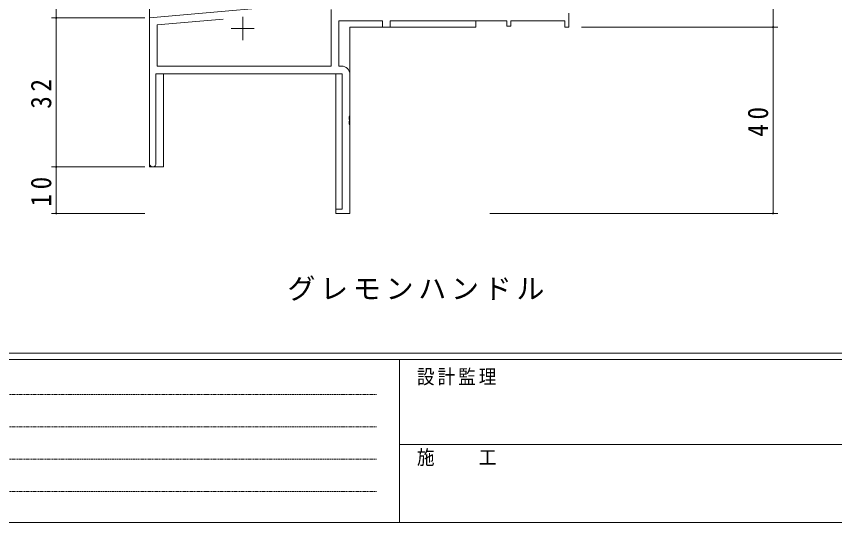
# Model space of a CAD drawing. Units: millimetres on the paper. Extents: x -397 to 397, y -282 to 282.
# Drawn here: x -218.5 to -42.9, y -282.1 to -173.4 of the extents above; entities that cross this region are included whole.
import ezdxf

# ---------------------------------------------------------------- set-up
doc = ezdxf.new("R2010")
doc.units = ezdxf.units.MM
doc.linetypes.add('USER1', pattern=[0.375, 0.25, -0.125])
for name, color, linetype, lineweight in [('0-1_YKK_ZWAK', 7, 'Continuous', 18), ('0-3_YKK_11', 7, 'Continuous', 18), ('0-4_YKK_12', 2, 'Continuous', 18), ('0-7_YKK_D', 6, 'Continuous', 18)]:
    doc.layers.add(name, color=color, linetype=linetype, lineweight=lineweight)
doc.layers.add('0-2_USER1', color=7, linetype='Continuous')
doc.styles.add('ＭＳ ゴシック', font='')
doc.styles.get('ＭＳ ゴシック').set_extended_font_data('MS Gothic')

msp = doc.modelspace()

# ---------------------------------------------------------------- linework, layer by layer
at = {"layer": '0-1_YKK_ZWAK'}
for p, q in [((376.092, -245.7), (-393.908, -245.7)), ((338.292, -247.1), (-393.908, -247.1)), ((-136.308, -247.1), (-136.308, -282.1)), ((-136.308, -265.299), (-7.508, -265.299)), ((-393.908, -282.1), (338.292, -282.1))]:
    msp.add_line(p, q, dxfattribs=at)
at = {"layer": '0-1_YKK_ZWAK', "linetype": 'USER1'}
for p, q in [((-389.31, -254.612), (-141.117, -254.612)), ((-389.31, -261.541), (-141.117, -261.541)), ((-389.31, -268.47), (-141.117, -268.47)), ((-389.31, -275.398), (-141.117, -275.398))]:
    msp.add_line(p, q, dxfattribs=at)
at = {"layer": '0-3_YKK_11'}
for p, q in [((-150.925, -170.288), (-189.925, -173.7)), ((-150.925, -171.924), (-150.925, -184.07)), ((-189.925, -173.7), (-189.925, -205)), ((-169.925, -173.5), (-169.925, -178.5)), ((-99.925, -175.7), (-99.925, -172.7)), ((-188.295, -175.194), (-174.078, -173.95)), ((-188.295, -184.07), (-188.295, -175.194)), ((-149.295, -174.33), (-139.925, -174.33)), ((-149.295, -184.07), (-149.295, -174.33)), ((-139.925, -174.33), (-139.925, -175.7)), ((-138.295, -174.33), (-113.225, -174.33)), ((-138.295, -175.7), (-138.295, -174.33)), ((-113.225, -174.33), (-113.225, -175.5)), ((-113.225, -175.5), (-112.425, -175.5)), ((-112.425, -174.33), (-100.825, -174.33)), ((-112.425, -175.5), (-112.425, -174.33)), ((-100.825, -174.33), (-100.825, -175.7)), ((-172.425, -176), (-167.425, -176)), ((-139.925, -175.7), (-138.295, -175.7)), ((-100.825, -175.7), (-99.925, -175.7)), ((-150.925, -184.07), (-188.295, -184.07)), ((-148.725, -184.07), (-149.295, -184.07)), ((-188.525, -185.7), (-148.555, -185.7)), ((-188.525, -205), (-188.525, -185.7)), ((-148.555, -185.7), (-148.555, -214.8)), ((-146.925, -194.742), (-146.925, -185.87)), ((-147.045, -194.925), (-146.925, -194.742)), ((-147.045, -195.475), (-147.045, -194.925)), ((-146.925, -195.658), (-147.045, -195.475)), ((-147.045, -195.925), (-146.925, -195.742)), ((-147.045, -196.475), (-147.045, -195.925)), ((-146.925, -196.658), (-147.045, -196.475)), ((-146.925, -195.742), (-146.925, -195.658)), ((-146.925, -215.7), (-146.925, -196.658)), ((-149.925, -214.8), (-149.925, -215.7)), ((-148.555, -214.8), (-149.925, -214.8)), ((-149.925, -215.7), (-146.925, -215.7))]:
    msp.add_line(p, q, dxfattribs=at)
for centre, radius, start, end in [((-148.725, -185.87), 1.8, 0.00001, 89.99999), ((-189.225, -205), 0.7, 179.99999, 0.00001)]:
    msp.add_arc(centre, radius, start, end, dxfattribs=at)
at = {"layer": '0-4_YKK_12'}
for p, q in [((-189.925, 11.3), (-189.925, -205.7)), ((-119.925, -174.33), (-119.925, -175.7)), ((-146.925, -175.7), (-146.925, -215.7)), ((-146.925, -175.7), (-119.925, -175.7)), ((-186.925, -205.7), (-186.925, -185.7)), ((-186.925, -185.7), (-149.925, -185.7)), ((-186.925, -185.7), (-177.225, -185.7)), ((-189.925, -205.7), (-186.925, -205.7))]:
    msp.add_line(p, q, dxfattribs=at)
msp.add_lwpolyline([(-149.925, -185.7), (-149.925, -215.7), (-146.925, -215.7)], dxfattribs=at)
at = {"layer": '0-7_YKK_D'}
for p, q in [((-56.125, -175.7), (-56.125, -130.7)), ((-209.925, -173.7), (-209.925, -160.7)), ((-190.925, -173.7), (-210.925, -173.7)), ((-192.925, -173.7), (-210.925, -173.7)), ((-209.925, -173.7), (-209.925, -205.7)), ((-97.21, -175.7), (-55.125, -175.7)), ((-97.21, -175.7), (-55.125, -175.7)), ((-56.125, -175.7), (-56.125, -215.7)), ((-190.925, -205.7), (-210.925, -205.7)), ((-190.925, -205.7), (-210.925, -205.7)), ((-209.925, -215.7), (-209.925, -205.7)), ((-190.925, -215.7), (-210.925, -215.7)), ((-116.925, -215.7), (-55.125, -215.7))]:
    msp.add_line(p, q, dxfattribs=at)
for centre, start, end in [((-209.925, -173.7), 90, 270), ((-209.925, -173.7), 90, 270), ((-209.925, -173.7), 270, 90), ((-209.925, -173.7), 270, 90), ((-56.125, -175.7), 90, 270), ((-56.125, -175.7), 90, 270), ((-56.125, -175.7), 270, 90), ((-56.125, -175.7), 270, 90), ((-209.925, -205.7), 90, 270), ((-209.925, -205.7), 90, 270), ((-209.925, -205.7), 270, 90), ((-209.925, -205.7), 270, 90), ((-209.925, -215.7), 90, 270), ((-209.925, -215.7), 270, 90), ((-56.125, -215.7), 90, 270), ((-56.125, -215.7), 270, 90)]:
    msp.add_arc(centre, 0.106, start, end, dxfattribs=at)

# ---------------------------------------------------------------- texts
at = {"layer": '0-1_YKK_ZWAK', "char_height": 3.079, "attachment_point": 7, "style": 'ＭＳ ゴシック'}
for s, insert in [('\\T1.17;\\W0.9;設計監理', (-132.539, -252.633)), ('\\T1.17;\\W0.9;施\u3000\u3000工', (-132.539, -269.954))]:
    msp.add_mtext(s, dxfattribs=dict(at, insert=insert))
at = {"layer": '0-2_USER1', "insert": (-160.328, -234.456), "char_height": 4.399, "attachment_point": 7, "style": 'ＭＳ ゴシック'}
msp.add_mtext('\\T1.17;グレモンハンドル', dxfattribs=at)
at = {"layer": '0-7_YKK_D', "color": 7, "char_height": 4.399, "attachment_point": 7, "rotation": 90, "style": 'ＭＳ ゴシック'}
for s, insert in [('\\T1.37;\\W0.9;32', (-210.925, -193.22)), ('\\T1.37;\\W0.9;40', (-57.125, -199.22)), ('\\T1.37;\\W0.9;10', (-210.925, -214.22))]:
    msp.add_mtext(s, dxfattribs=dict(at, insert=insert))

doc.saveas('drawing.dxf')
